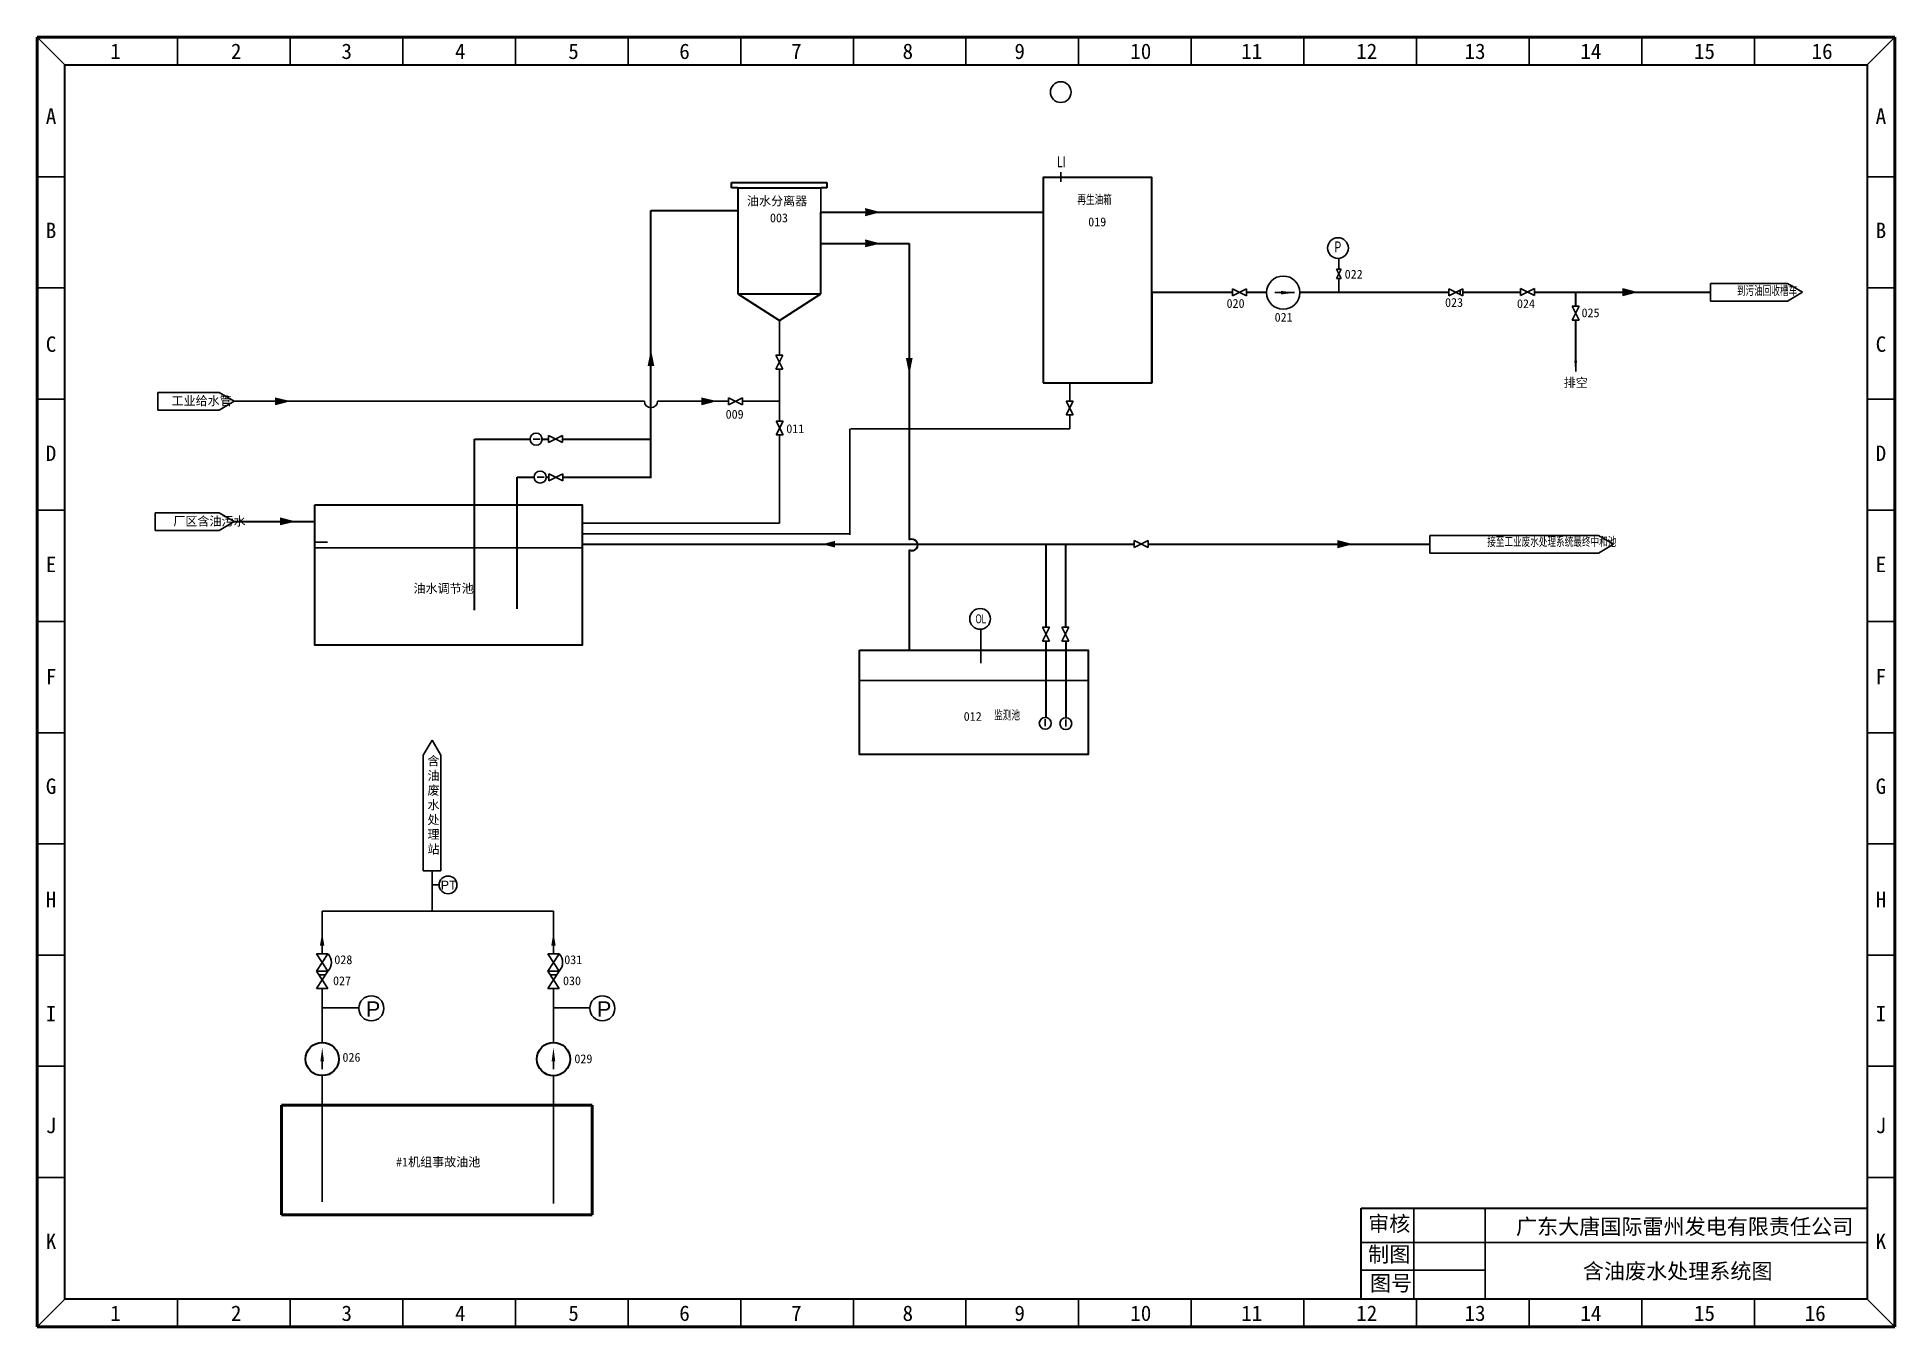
# Model space of a CAD drawing. Extents: x 2439 to 2860, y 496 to 788.
import ezdxf

# ---------------------------------------------------------------- set-up
doc = ezdxf.new("R2010")
doc.units = 0
doc.header["$LTSCALE"] = 15
doc.header["$MEASUREMENT"] = 0
doc.linetypes.add('DASHED', pattern=[6, 5, -1])
doc.layers.get('0').update_dxf_attribs({"linetype": 'CONTINUOUS'})
for name, color, linetype in [('1', 7, 'CONTINUOUS'), ('2', 7, 'DASHED'), ('TK3', 7, 'CONTINUOUS'), ('主工艺流程', 7, 'CONTINUOUS')]:
    doc.layers.add(name, color=color, linetype=linetype)
doc.styles.add('HZ2', font='txt.shx', dxfattribs={"height": 2})
doc.styles.add('INTECAD', font='geditxt.shx', dxfattribs={"width": 0.65, "bigfont": 'dxt.shx'})
doc.styles.add('TK', font='txt', dxfattribs={"width": 0.75, "bigfont": 'china'})
doc.styles.add('样式 1 2.0', font='', dxfattribs={"height": 2})
doc.styles.add('样式 3 3.5', font='', dxfattribs={"height": 3.5})
doc.styles.get('样式 1 2.0').set_extended_font_data('FangSong_GB2312')
doc.styles.get('样式 3 3.5').set_extended_font_data('FangSong_GB2312')

msp = doc.modelspace()

# ---------------------------------------------------------------- linework, layer by layer
at = {"color": 0, "lineweight": 50}
for p, q in [((2439.49, 495.91), (2439.49, 788.23)), ((2439.49, 788.23), (2860.33, 788.23)), ((2860.33, 788.23), (2860.33, 495.91)), ((2860.33, 495.91), (2439.49, 495.91))]:
    msp.add_line(p, q, dxfattribs=at)
at = {"color": 0}
for p, q in [((2445.79, 781.93), (2439.49, 788.23)), ((2471.31, 788.23), (2471.31, 781.93)), ((2496.82, 788.23), (2496.82, 781.93)), ((2522.34, 788.23), (2522.34, 781.93)), ((2547.85, 788.23), (2547.85, 781.93)), ((2573.37, 788.23), (2573.37, 781.93)), ((2598.88, 788.23), (2598.88, 781.93)), ((2624.4, 788.23), (2624.4, 781.93)), ((2649.91, 788.23), (2649.91, 781.93)), ((2675.43, 788.23), (2675.43, 781.93)), ((2700.94, 788.23), (2700.94, 781.93)), ((2726.46, 788.23), (2726.46, 781.93)), ((2751.97, 788.23), (2751.97, 781.93)), ((2777.53, 788.23), (2777.53, 781.93)), ((2803.05, 788.23), (2803.05, 781.93)), ((2828.56, 788.23), (2828.56, 781.93)), ((2854.03, 781.93), (2860.33, 788.23)), ((2445.79, 756.59), (2439.49, 756.59)), ((2860.33, 756.59), (2854.03, 756.59)), ((2860.33, 756.59), (2854.03, 756.59)), ((2445.79, 731.39), (2439.49, 731.39)), ((2860.33, 731.39), (2854.03, 731.39)), ((2445.79, 706.19), (2439.49, 706.19)), ((2860.33, 706.19), (2854.03, 706.19)), ((2445.79, 680.99), (2439.49, 680.99)), ((2860.33, 680.99), (2854.03, 680.99)), ((2445.79, 655.79), (2439.49, 655.79)), ((2860.33, 655.79), (2854.03, 655.79)), ((2445.79, 630.59), (2439.49, 630.59)), ((2860.33, 630.59), (2854.03, 630.59)), ((2445.79, 605.39), (2439.49, 605.39)), ((2860.33, 605.39), (2854.03, 605.39)), ((2445.79, 580.19), (2439.49, 580.19)), ((2860.33, 580.19), (2854.03, 580.19)), ((2445.79, 554.99), (2439.49, 554.99)), ((2860.33, 554.99), (2854.03, 554.99)), ((2445.79, 529.79), (2439.49, 529.79)), ((2860.33, 529.79), (2854.03, 529.79)), ((2751.34, 502.21), (2751.34, 522.85)), ((2767.5, 502.21), (2767.5, 522.85)), ((2739.47, 515.04), (2854.03, 515.04)), ((2755.88, 515.04), (2853.84, 515.04)), ((2739.47, 508.77), (2767.47, 508.77)), ((2445.79, 502.21), (2439.49, 495.91)), ((2471.31, 502.21), (2471.31, 495.91)), ((2471.31, 502.21), (2471.31, 495.91)), ((2496.82, 502.21), (2496.82, 495.91)), ((2522.34, 502.21), (2522.34, 495.91)), ((2547.85, 502.21), (2547.85, 495.91)), ((2573.37, 502.21), (2573.37, 495.91)), ((2598.88, 502.21), (2598.88, 495.91)), ((2624.4, 502.21), (2624.4, 495.91)), ((2649.91, 502.21), (2649.91, 495.91)), ((2675.43, 502.21), (2675.43, 495.91)), ((2700.94, 502.21), (2700.94, 495.91)), ((2726.46, 502.21), (2726.46, 495.91)), ((2751.97, 502.21), (2751.97, 495.91)), ((2751.97, 502.21), (2751.97, 495.91)), ((2777.49, 502.21), (2777.49, 495.91)), ((2777.53, 502.21), (2777.53, 495.91)), ((2803, 502.21), (2803, 495.91)), ((2803.05, 502.21), (2803.05, 495.91)), ((2828.52, 502.21), (2828.52, 495.91)), ((2828.56, 502.21), (2828.56, 495.91)), ((2854.03, 502.21), (2860.33, 495.91))]:
    msp.add_line(p, q, dxfattribs=at)
at = {"color": 0, "lineweight": 30}
for p, q in [((2445.79, 781.93), (2854.03, 781.93)), ((2445.79, 502.21), (2445.79, 781.93)), ((2854.03, 781.93), (2854.03, 502.21)), ((2739.47, 522.85), (2854.03, 522.85)), ((2739.47, 502.21), (2739.47, 522.85)), ((2854.03, 502.21), (2445.79, 502.21))]:
    msp.add_line(p, q, dxfattribs=at)
for p, q in [((2671.41, 757.62), (2671.41, 755.47)), ((2734.36, 735.65), (2734.36, 738.12)), ((2733.82, 733.5), (2734.89, 733.5)), ((2734.36, 733.5), (2734.36, 730.42)), ((2818.54, 732.42), (2818.54, 728.42)), ((2836.02, 732.42), (2818.54, 732.42)), ((2836.02, 732.42), (2839.41, 730.42)), ((2818.54, 728.42), (2836.02, 728.42)), ((2839.41, 730.42), (2836.02, 728.42)), ((2480.73, 707.71), (2466.84, 707.71)), ((2466.84, 707.71), (2466.84, 703.71)), ((2480.73, 707.71), (2484.13, 705.71)), ((2466.84, 703.71), (2480.73, 703.71)), ((2484.13, 705.71), (2480.73, 703.71)), ((2623.61, 699.45), (2623.61, 675.44)), ((2623.81, 699.45), (2673.43, 699.45)), ((2480.73, 680.45), (2466.2, 680.45)), ((2466.2, 680.45), (2466.2, 676.45)), ((2480.73, 680.45), (2484.13, 678.45)), ((2484.13, 678.45), (2480.73, 676.45)), ((2466.2, 676.45), (2480.73, 676.45)), ((2502.4, 673.77), (2502.49, 673.77)), ((2562.95, 675.68), (2623.61, 675.68)), ((2755.01, 675.3), (2755.01, 671.3)), ((2793.22, 675.3), (2796.62, 673.3)), ((2502.41, 672.51), (2562.94, 672.51)), ((2755.01, 671.3), (2793.22, 671.3)), ((2796.62, 673.3), (2793.22, 671.3)), ((2653.28, 651.59), (2653.28, 654.06)), ((2653.28, 651.59), (2653.28, 649.44)), ((2653.28, 649.44), (2653.28, 646.37)), ((2526.95, 625.49), (2528.95, 628.91)), ((2528.95, 628.91), (2530.95, 625.49)), ((2526.95, 625.49), (2526.95, 599.26)), ((2530.95, 599.26), (2530.95, 625.49)), ((2526.95, 599.26), (2530.95, 599.26))]:
    msp.add_line(p, q)
at = {"color": 40}
for p, q in [((2630.03, 748.57), (2627.09, 749.31)), ((2627.09, 747.84), (2630.03, 748.57)), ((2801.54, 730.42), (2798.61, 731.16)), ((2798.61, 729.69), (2801.54, 730.42)), ((2556.46, 560.38), (2556.47, 572.63)), ((2556.46, 523.9), (2556.46, 552.84))]:
    msp.add_line(p, q, dxfattribs=at)
at = {"color": 4}
for p, q in [((2630.03, 741.49), (2627.09, 742.22)), ((2627.09, 740.76), (2630.03, 741.49)), ((2737, 673.32), (2734.07, 674.05)), ((2734.07, 672.58), (2737, 673.32))]:
    msp.add_line(p, q, dxfattribs=at)
at = {"color": 7}
for p, q in [((2734.89, 735.65), (2733.82, 735.65)), ((2733.82, 735.65), (2734.89, 733.5)), ((2733.82, 733.5), (2734.89, 735.65)), ((2710.27, 730.42), (2710.27, 731.21)), ((2710.27, 731.21), (2713.43, 729.63)), ((2713.43, 731.21), (2710.27, 729.63)), ((2710.27, 729.63), (2710.27, 730.42)), ((2713.43, 729.63), (2713.43, 731.21)), ((2759.32, 730.41), (2759.32, 731.2)), ((2759.32, 731.2), (2762.48, 729.62)), ((2759.32, 729.62), (2759.32, 730.41)), ((2762.48, 729.62), (2762.48, 731.2)), ((2775.53, 730.44), (2775.53, 731.23)), ((2775.53, 731.23), (2778.68, 729.65)), ((2778.68, 731.23), (2775.53, 729.65)), ((2775.53, 729.65), (2775.53, 730.44)), ((2778.68, 729.65), (2778.68, 731.23)), ((2788.79, 727.28), (2787.22, 727.28)), ((2787.22, 727.28), (2788.79, 724.12)), ((2787.22, 724.12), (2788.79, 727.28)), ((2788.01, 724.12), (2787.22, 724.12)), ((2788.79, 724.12), (2788.01, 724.12)), ((2608.44, 716.16), (2606.86, 716.16)), ((2606.86, 716.16), (2608.44, 713.01)), ((2606.86, 713.01), (2608.44, 716.16)), ((2607.65, 713.01), (2606.86, 713.01)), ((2608.44, 713.01), (2607.65, 713.01)), ((2788.03, 714.76), (2788.03, 712.43)), ((2599.27, 706.5), (2596.11, 704.93)), ((2596.11, 706.5), (2599.27, 704.93)), ((2596.11, 705.72), (2596.11, 706.5)), ((2596.11, 704.93), (2596.11, 705.72)), ((2599.27, 704.93), (2599.27, 706.5)), ((2674.22, 705.76), (2672.64, 705.76)), ((2672.64, 705.76), (2674.22, 702.61)), ((2672.64, 702.61), (2674.22, 705.76)), ((2608.48, 701.23), (2606.9, 701.23)), ((2606.9, 701.23), (2608.48, 698.08)), ((2606.9, 698.08), (2608.48, 701.23)), ((2673.43, 702.61), (2672.64, 702.61)), ((2674.22, 702.61), (2673.43, 702.61)), ((2558.51, 697.91), (2555.36, 696.33)), ((2555.36, 697.91), (2558.51, 696.33)), ((2555.36, 697.12), (2555.36, 697.91)), ((2555.36, 696.33), (2555.36, 697.12)), ((2558.51, 696.33), (2558.51, 697.91)), ((2607.69, 698.08), (2606.9, 698.08)), ((2608.48, 698.08), (2607.69, 698.08)), ((2555.43, 689.27), (2558.58, 687.69)), ((2558.58, 689.27), (2555.43, 687.69)), ((2555.43, 687.69), (2555.43, 689.27)), ((2558.58, 687.69), (2558.58, 689.27)), ((2688.03, 673.34), (2688.03, 674.13)), ((2688.03, 674.13), (2691.18, 672.55)), ((2691.18, 674.13), (2688.03, 672.55)), ((2691.18, 672.55), (2691.18, 674.13)), ((2688.03, 673.3), (2688.03, 673.34)), ((2688.03, 672.55), (2688.03, 673.3)), ((2668.8, 654.47), (2667.23, 654.47)), ((2667.23, 654.47), (2668.8, 651.32)), ((2667.23, 651.32), (2668.8, 654.47)), ((2673.23, 654.47), (2671.65, 654.47)), ((2671.65, 654.47), (2673.23, 651.32)), ((2671.65, 651.32), (2673.23, 654.47)), ((2668.02, 651.32), (2667.23, 651.32)), ((2668.8, 651.32), (2668.02, 651.32)), ((2672.44, 651.32), (2671.65, 651.32)), ((2673.23, 651.32), (2672.44, 651.32))]:
    msp.add_line(p, q, dxfattribs=at)
at = {"color": 251}
for p, q in [((2719.89, 730.32), (2724.37, 730.32)), ((2551.84, 697.12), (2553.46, 697.12)), ((2552.77, 688.51), (2554.38, 688.51)), ((2667.86, 632.03), (2667.86, 633.63)), ((2672.53, 631.96), (2672.53, 633.57))]:
    msp.add_line(p, q, dxfattribs=at)
at = {"color": 40, "lineweight": 30}
msp.add_line((2788.02, 730.37), (2788.02, 727.28), dxfattribs=at)
at = {"color": 142}
for p, q in [((2607.66, 723.98), (2607.66, 716.16)), ((2607.66, 713.01), (2607.66, 701.23)), ((2607.66, 698.08), (2607.66, 678.05)), ((2607.66, 678.05), (2562.95, 678.05))]:
    msp.add_line(p, q, dxfattribs=at)
at = {"lineweight": 30}
msp.add_line((2788.02, 724.12), (2788.02, 713.58), dxfattribs=at)
at = {"color": 151}
for p, q in [((2484.13, 705.71), (2577.05, 705.73)), ((2496.32, 705.71), (2493.39, 706.44)), ((2493.39, 704.98), (2496.32, 705.71)), ((2580.05, 705.73), (2596.11, 705.71)), ((2592.9, 705.71), (2589.96, 706.44)), ((2589.96, 704.98), (2592.9, 705.71)), ((2599.27, 705.71), (2607.66, 705.71))]:
    msp.add_line(p, q, dxfattribs=at)
at = {"color": 1, "lineweight": 30}
for p, q in [((2553.88, 697.12), (2555.36, 697.12)), ((2554.82, 688.48), (2555.43, 688.48))]:
    msp.add_line(p, q, dxfattribs=at)
at = {"color": 29}
for p, q in [((2497.47, 678.48), (2494.54, 679.21)), ((2494.54, 677.74), (2497.47, 678.48))]:
    msp.add_line(p, q, dxfattribs=at)
at = {"color": 3}
msp.add_line((2502.49, 673.77), (2505.28, 673.77), dxfattribs=at)
at = {"color": 251}
for points in [[(2724.37, 730.32, 0, 0.824, 0), (2721.24, 730.32, 0.824, 0.824, 0)], [(2553.46, 697.12, 0, 0.297, 0), (2552.33, 697.12, 0.297, 0.297, 0)], [(2554.38, 688.51, 0, 0.297, 0), (2553.25, 688.51, 0.297, 0.297, 0)], [(2667.86, 633.63, 0, 0.296, 0), (2667.86, 632.51, 0.296, 0.296, 0)], [(2672.53, 633.57, 0, 0.296, 0), (2672.53, 632.44, 0.296, 0.296, 0)], [(2504.07, 559.2, 0, 0.824, 0), (2504.07, 556.08, 0.824, 0.824, 0)], [(2556.46, 559.19, 0, 0.824, 0), (2556.46, 556.07, 0.824, 0.824, 0)]]:
    msp.add_lwpolyline(points, format="xyseb", dxfattribs=at)
at = {"color": 7}
msp.add_lwpolyline([(2788.03, 712.45, 0, 0.645, 0), (2788.03, 714.9, 0.645, 0.645, 0)], format="xyseb", dxfattribs=at)
at = {"color": 40}
for points in [[(2504.06, 585.3, 0, 1, 0), (2504.06, 582.3, 1, 1, 0)], [(2556.46, 585.3, 0, 1, 0), (2556.46, 582.3, 1, 1, 0)]]:
    msp.add_lwpolyline(points, format="xyseb", dxfattribs=at)
at = {"color": 7}
for centre in [(2671.38, 775.77), (2734.18, 740.43), (2653.11, 656.38)]:
    msp.add_circle(centre, 2.35, dxfattribs=at)
at = {"color": 251}
for centre, radius in [((2721.78, 730.32), 3.77), ((2552.53, 697.12), 1.36), ((2553.45, 688.51), 1.36), ((2667.86, 632.71), 1.35), ((2672.53, 632.64), 1.35)]:
    msp.add_circle(centre, radius, dxfattribs=at)
at = {"color": 251, "lineweight": 30}
for centre in [(2504.07, 556.62), (2556.46, 556.61)]:
    msp.add_circle(centre, 3.77, dxfattribs=at)
at = {"color": 151}
msp.add_arc((2578.55, 705.73), 1.5, 180, 0, dxfattribs=at)
at = {"color": 40}
for points in [[(2627.09, 747.84), (2630.03, 748.57), (2627.09, 749.31)], [(2798.61, 729.69), (2801.54, 730.42), (2798.61, 731.16)]]:
    msp.add_solid(points, dxfattribs=at)
at = {"color": 4}
for points in [[(2627.09, 740.76), (2630.03, 741.49), (2627.09, 742.22)], [(2620.21, 674.04), (2617.28, 673.3), (2620.21, 672.57)], [(2734.07, 672.58), (2737, 673.32), (2734.07, 674.05)]]:
    msp.add_solid(points, dxfattribs=at)
at = {"color": 151}
for points in [[(2493.39, 704.98), (2496.32, 705.71), (2493.39, 706.44)], [(2589.96, 704.98), (2592.9, 705.71), (2589.96, 706.44)]]:
    msp.add_solid(points, dxfattribs=at)
at = {"color": 29}
msp.add_solid([(2494.54, 677.74), (2497.47, 678.48), (2494.54, 679.21)], dxfattribs=at)
at = {"layer": '1', "lineweight": 30}
for p, q in [((2596.76, 754.05), (2596.76, 755.32)), ((2596.76, 755.32), (2618.37, 755.32)), ((2598.23, 754.05), (2596.76, 754.05)), ((2598.23, 754.05), (2598.23, 730.03)), ((2598.23, 754.05), (2617.13, 754.05)), ((2618.37, 754.05), (2617.14, 754.05)), ((2618.37, 755.32), (2618.37, 754.05)), ((2617.05, 730.03), (2617.05, 748.57)), ((2598.23, 730.03), (2617.05, 730.03)), ((2598.23, 730.03), (2607.66, 723.98)), ((2607.66, 723.98), (2617.05, 730.03))]:
    msp.add_line(p, q, dxfattribs=at)
at = {"layer": '1'}
for p, q in [((2598.23, 748.92), (2598.23, 754.04)), ((2617.05, 748.57), (2617.05, 754.05)), ((2692.11, 709.9), (2692.11, 730.42)), ((2671.57, 709.9), (2692.11, 709.9)), ((2625.79, 642.43), (2671.18, 642.43)), ((2671.18, 642.43), (2677.62, 642.43))]:
    msp.add_line(p, q, dxfattribs=at)
at = {"layer": '1', "color": 1, "lineweight": 30}
for p, q in [((2578.55, 688.26), (2578.54, 748.92)), ((2578.54, 748.92), (2598.23, 748.92)), ((2558.58, 697.15), (2578.55, 697.15)), ((2538.6, 658.37), (2538.6, 688.62)), ((2548.2, 658.66), (2548.2, 688.48)), ((2558.58, 688.48), (2578.55, 688.48))]:
    msp.add_line(p, q, dxfattribs=at)
at = {"layer": '1', "color": 40, "lineweight": 30}
for p, q in [((2617.05, 748.57), (2667.42, 748.57)), ((2692.11, 730.42), (2710.27, 730.42)), ((2713.43, 730.42), (2718.02, 730.42)), ((2725.55, 730.42), (2759.32, 730.42)), ((2762.48, 730.42), (2775.53, 730.42)), ((2778.68, 730.42), (2818.54, 730.42))]:
    msp.add_line(p, q, dxfattribs=at)
at = {"layer": '1', "color": 4, "lineweight": 30}
for p, q in [((2617.12, 741.49), (2637.06, 741.49)), ((2637.06, 741.49), (2637.06, 674.26)), ((2562.95, 673.3), (2688.04, 673.3)), ((2637.06, 672.01), (2637.06, 649.29)), ((2668.02, 673.3), (2668.02, 654.47)), ((2672.44, 673.3), (2672.44, 654.47)), ((2691.18, 673.3), (2705.38, 673.3)), ((2705.38, 673.3), (2755.01, 673.3)), ((2668.02, 651.32), (2668.02, 634.05)), ((2672.53, 651.23), (2672.53, 633.99))]:
    msp.add_line(p, q, dxfattribs=at)
at = {"layer": '1', "color": 29, "lineweight": 30}
msp.add_line((2484.13, 678.45), (2502.38, 678.45), dxfattribs=at)
at = {"layer": '1', "lineweight": 30}
for points in [[(2667.42, 709.9), (2692.05, 709.9), (2692.05, 756.4), (2667.42, 756.4)], [(2502.38, 682.24), (2562.95, 682.24), (2562.95, 650.44), (2502.38, 650.44)], [(2625.79, 649.29), (2677.61, 649.29), (2677.61, 625.61), (2625.79, 625.61)]]:
    msp.add_lwpolyline(points, close=True, dxfattribs=at)
at = {"layer": '2'}
for p, q in [((2759.32, 729.62), (2762.48, 731.2)), ((2761.9, 730.91), (2761.9, 729.9))]:
    msp.add_line(p, q, dxfattribs=at)
at = {"layer": '2', "color": 40, "linetype": 'Continuous', "lineweight": -2}
for p, q in [((2528.95, 590.14), (2528.95, 599.26)), ((2504.06, 580.46), (2504.06, 590.14)), ((2504.06, 590.14), (2556.46, 590.14)), ((2556.46, 580.46), (2556.46, 590.14)), ((2504.07, 560.39), (2504.06, 572.63)), ((2504.06, 524.23), (2504.04, 552.85))]:
    msp.add_line(p, q, dxfattribs=at)
at = {"layer": '2', "linetype": 'Continuous', "lineweight": -2}
for p, q in [((2502.75, 580.46), (2505.36, 576.55)), ((2502.75, 576.55), (2505.36, 580.46)), ((2555.16, 576.55), (2557.77, 580.46)), ((2555.16, 580.46), (2557.77, 576.55)), ((2502.75, 576.55), (2505.36, 572.63)), ((2502.75, 572.63), (2505.36, 576.55)), ((2503.33, 575.67), (2504.78, 575.68)), ((2555.16, 572.63), (2557.77, 576.55)), ((2555.16, 576.55), (2557.77, 572.63)), ((2555.74, 575.68), (2557.19, 575.68))]:
    msp.add_line(p, q, dxfattribs=at)
at = {"layer": '2', "linetype": 'ByBlock', "lineweight": -2}
for p, q in [((2504.06, 568.24), (2512.27, 568.24)), ((2556.47, 568.24), (2564.61, 568.24))]:
    msp.add_line(p, q, dxfattribs=at)
at = {"layer": '2', "linetype": 'Continuous', "lineweight": 50}
for p, q in [((2494.86, 546.15), (2494.86, 521.34)), ((2494.86, 546.15), (2565.23, 546.15)), ((2565.23, 546.15), (2565.23, 521.34)), ((2494.86, 521.34), (2565.23, 521.34))]:
    msp.add_line(p, q, dxfattribs=at)
at = {"layer": '2', "linetype": 'Continuous', "lineweight": -2}
for points in [[(2502.75, 580.46), (2505.36, 580.46)], [(2555.16, 580.46), (2557.77, 580.46)], [(2505.36, 576.55), (2502.75, 576.55)], [(2502.75, 572.63), (2505.36, 572.63)], [(2557.77, 576.55), (2555.16, 576.55)], [(2555.16, 572.63), (2557.77, 572.63)]]:
    msp.add_lwpolyline(points, dxfattribs=at)
at = {"layer": '2', "linetype": 'ByBlock', "lineweight": -2}
for centre, radius in [((2532.58, 596.08), 2.02), ((2515.2, 568.11), 2.84), ((2567.54, 568.11), 2.84)]:
    msp.add_circle(centre, radius, dxfattribs=at)
for centre in [(2503.31, 578.51), (2555.67, 578.51)]:
    msp.add_arc(centre, 2.86, 316.3365, 42.7388, dxfattribs=at)
at = {"layer": 'TK3', "lineweight": -3}
for p, q in [((2673.43, 705.74), (2673.43, 709.9)), ((2673.43, 699.45), (2673.43, 702.61)), ((2755.01, 675.3), (2793.22, 675.3)), ((2528.95, 596.1), (2530.57, 596.1))]:
    msp.add_line(p, q, dxfattribs=at)
at = {"layer": 'TK3', "color": 1, "lineweight": 30}
for p, q in [((2538.6, 688.62), (2538.6, 697.12)), ((2538.6, 697.12), (2551.17, 697.12)), ((2548.2, 688.48), (2552.09, 688.48))]:
    msp.add_line(p, q, dxfattribs=at)
at = {"layer": 'TK3', "color": 251, "lineweight": -3}
for p, q in [((2504.07, 556.08), (2504.07, 554.32)), ((2556.46, 556.07), (2556.46, 554.31))]:
    msp.add_line(p, q, dxfattribs=at)
at = {"layer": 'TK3', "color": 4, "lineweight": 30}
msp.add_arc((2637.69, 673.14), 1.29, 240.3337, 119.6663, dxfattribs=at)
at = {"layer": '主工艺流程', "color": 1, "lineweight": -3}
msp.add_lwpolyline([(2578.55, 717.49, 0, 1.52, 0), (2578.55, 713.69, 1.52, 1.52, 0)], format="xyseb", dxfattribs=at)
at = {"layer": '主工艺流程', "color": 4, "lineweight": -3}
msp.add_lwpolyline([(2637.06, 711.68, 0, 1.52, 0), (2637.06, 715.48, 1.52, 1.52, 0)], format="xyseb", dxfattribs=at)

# ---------------------------------------------------------------- texts
at = {"color": 0, "style": '样式 3 3.5'}
for s, p in [('1', (2456.05, 783.28)), ('2', (2483.39, 783.28)), ('3', (2508.43, 783.28)), ('4', (2534.17, 783.28)), ('5', (2559.82, 783.28)), ('6', (2584.96, 783.28)), ('7', (2610.3, 783.28)), ('8', (2635.54, 783.28)), ('9', (2660.89, 783.28)), ('10', (2687.13, 783.28)), ('11', (2712.27, 783.28)), ('12', (2738.31, 783.28)), ('13', (2762.85, 783.28)), ('14', (2789.09, 783.28)), ('15', (2814.83, 783.28)), ('16', (2841.47, 783.28)), ('A', (2441.45, 768.58)), ('A', (2855.99, 768.58)), ('B', (2441.45, 742.68)), ('B', (2855.99, 742.68)), ('C', (2441.45, 716.9)), ('C', (2855.99, 716.9)), ('D', (2441.45, 692.17)), ('D', (2855.99, 692.17)), ('E', (2441.45, 666.97)), ('E', (2855.99, 666.97)), ('F', (2441.45, 641.54)), ('F', (2855.99, 641.54)), ('G', (2441.45, 616.7)), ('G', (2855.99, 616.7)), ('H', (2441.45, 591.03)), ('H', (2855.99, 591.03)), ('I', (2441.45, 565.14)), ('I', (2855.99, 565.14)), ('J', (2441.45, 539.82)), ('J', (2855.99, 539.82)), ('K', (2441.45, 513.57)), ('K', (2855.99, 513.57)), ('1', (2456.05, 497.26)), ('2', (2483.39, 497.26)), ('3', (2508.43, 497.26)), ('4', (2534.17, 497.26)), ('5', (2559.82, 497.26)), ('6', (2584.96, 497.26)), ('7', (2610.3, 497.26)), ('8', (2635.54, 497.26)), ('9', (2660.89, 497.26)), ('10', (2687.13, 497.26)), ('11', (2712.27, 497.26)), ('12', (2738.31, 497.26)), ('13', (2762.85, 497.26)), ('14', (2789.09, 497.26)), ('15', (2814.83, 497.26)), ('16', (2839.91, 497.26))]:
    msp.add_text(s, height=3.5, dxfattribs=at).set_placement(p)
at = {"char_height": 3.5, "attachment_point": 1, "style": '样式 3 3.5'}
for s, width, insert in [('审核', 23.5945, (2741.02, 521.05)), ('制图', 30.3358, (2741.02, 514.11)), ('图号', 20.6204, (2741.41, 507.57))]:
    msp.add_mtext_dynamic_manual_height_columns(s, width=width, gutter_width=10, heights=[0], dxfattribs=dict(at, insert=insert))
at = {"color": 0, "char_height": 3.5, "width": 115.1998, "attachment_point": 5, "style": '样式 3 3.5'}
for s, insert in [('{\\fSimSun|b0|i0|c134|p2;广东大唐国际雷州发电有限责任公司}', (2812.71, 518.44)), ('含油废水处理系统图', (2811.14, 508.35))]:
    msp.add_mtext(s, dxfattribs=dict(at, insert=insert))
at = {"layer": '1', "color": 7, "style": '样式 1 2.0'}
for s, p in [('油水分离器', (2600.29, 750.08)), ('003', (2605.5, 746.27)), ('019', (2677.6, 745.36)), ('022', (2735.7, 733.5)), ('020', (2708.94, 726.88)), ('023', (2758.44, 727.1)), ('024', (2774.73, 726.82)), ('021', (2719.83, 723.74)), ('025', (2789.36, 724.76)), ('排空', (2785.32, 708.91)), ('工业给水管', (2469.94, 704.81)), ('009', (2595.46, 701.76)), ('011', (2609.21, 698.48)), ('厂区含油污水', (2470.34, 677.52)), ('油水调节池', (2524.75, 662.27)), ('012', (2649.4, 633.28))]:
    msp.add_text(s, height=2, dxfattribs=at).set_placement(p)
at = {"layer": '1', "color": 7, "style": 'TK', "width": 0.75}
for s, p in [('再生油箱', (2675.15, 750.24)), ('到污油回收槽车', (2824.56, 729.58)), ('监测池', (2656.3, 633.39))]:
    msp.add_text(s, height=2, dxfattribs=at).set_placement(p)
at = {"layer": '2', "lineweight": -3, "attachment_point": 1, "style": 'INTECAD'}
for s, insert, char_height, width in [('{\\fArial|b0|i0|c0|p32;LI}', (2670.58, 761.23), 2.495, 3.2431), ('{\\fArial|b0|i0|c0|p32;P}', (2733.39, 741.92), 2.495, 3.2431), ('{\\fArial|b0|i0|c0|p32;OL}', (2652.06, 657.4), 1.996, 2.495)]:
    msp.add_mtext(s, dxfattribs=dict(at, insert=insert, char_height=char_height, width=width))
at = {"layer": '2', "linetype": 'ByBlock', "lineweight": -3, "char_height": 2, "attachment_point": 1, "style": '样式 1 2.0'}
for s, width, insert in [('含油废水处理站', 2, (2527.92, 625.18)), ('028', 62.8831, (2506.82, 580.13)), ('031', 62.8831, (2558.9, 580.13)), ('027', 62.8831, (2506.52, 575.36)), ('030', 62.8831, (2558.61, 575.36)), ('026', 62.8831, (2508.66, 558.01)), ('029', 62.8831, (2561.2, 557.68)), ('#1机组事故油池', 62.8831, (2520.8, 534.27))]:
    msp.add_mtext_dynamic_manual_height_columns(s, width=width, gutter_width=20, heights=[0], dxfattribs=dict(at, insert=insert))
at = {"layer": '2', "linetype": 'ByBlock', "lineweight": -2, "attachment_point": 1, "style": 'HZ2'}
for s, insert, char_height, width in [('{\\fArial|b0|i0|c0|p32;PT}', (2530.94, 597.04), 2, 2.7695), ('{\\fArial|b0|i0|c0|p32;P}', (2514, 569.68), 3.4619, 4.1192), ('{\\fArial|b0|i0|c0|p32;P}', (2566.34, 569.68), 3.4619, 4.1192)]:
    msp.add_mtext(s, dxfattribs=dict(at, insert=insert, char_height=char_height, width=width))
at = {"layer": 'TK3', "lineweight": -3, "style": 'TK', "width": 0.75}
msp.add_text('接至工业废水处理系统最终中和池', height=2, dxfattribs=at).set_placement((2767.99, 672.7))

doc.saveas('drawing.dxf')
